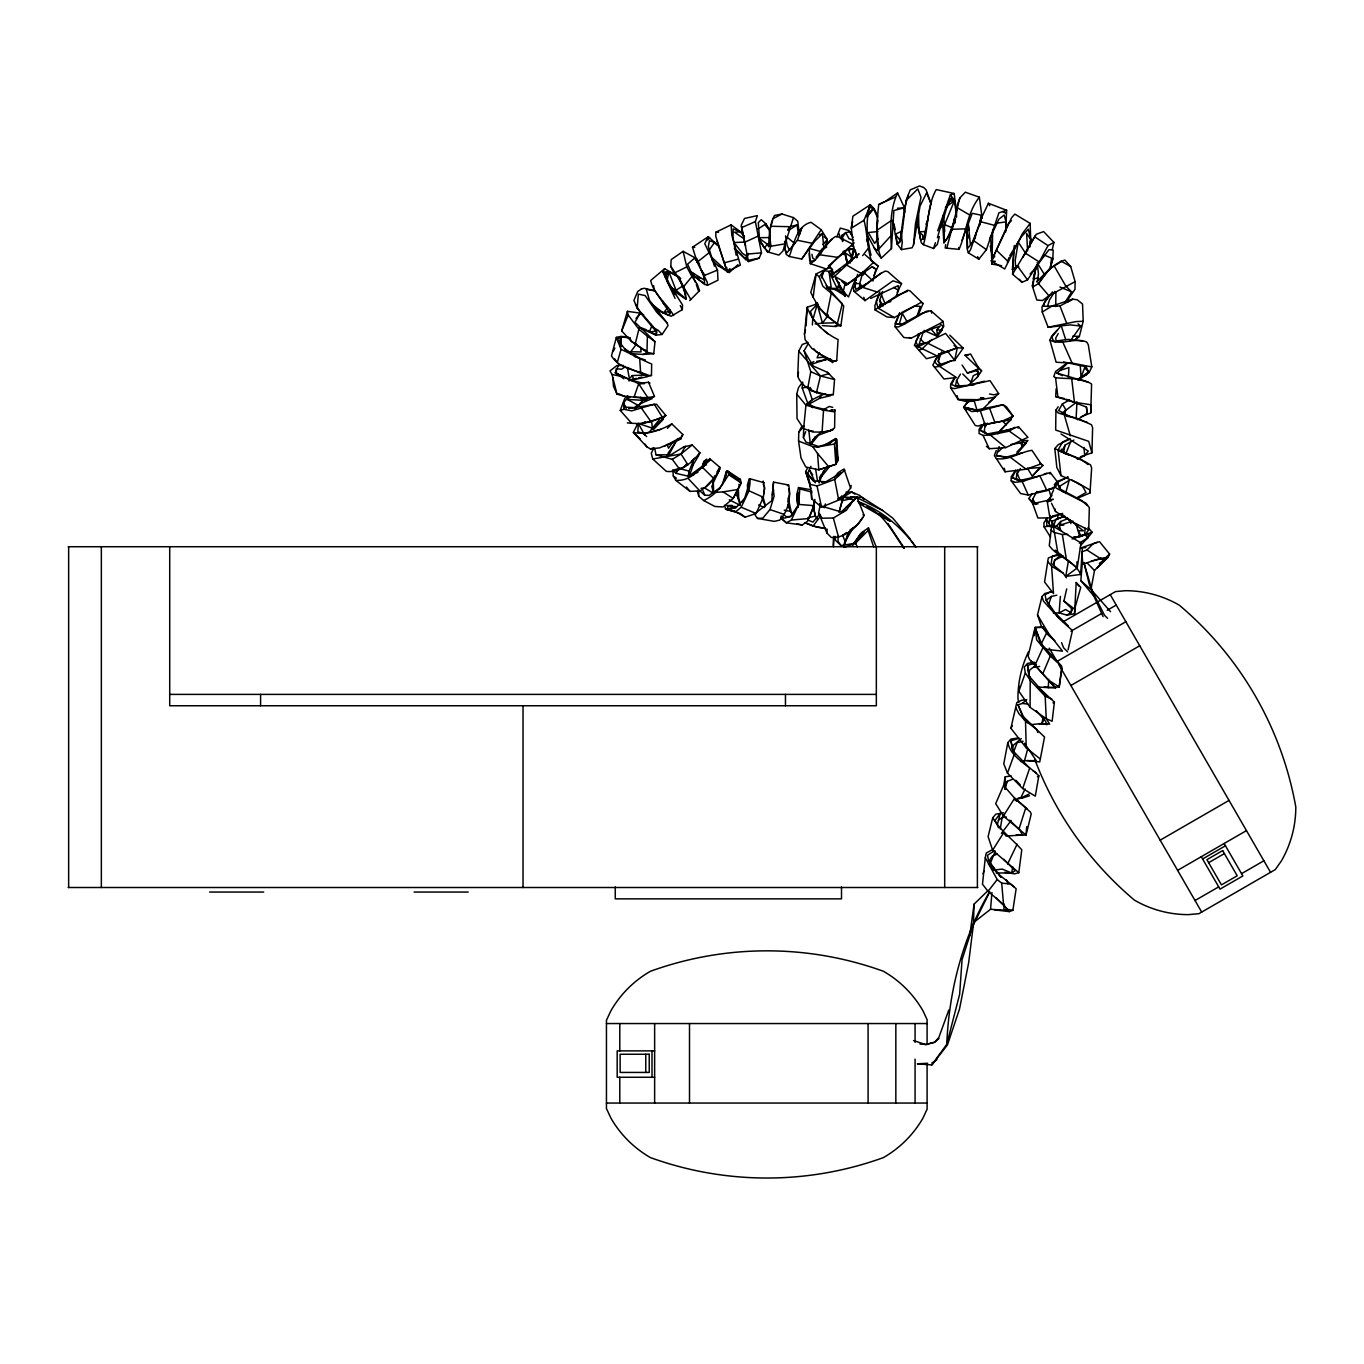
<?xml version="1.0" encoding="UTF-8"?>
<svg xmlns="http://www.w3.org/2000/svg" width="1364" height="1364" viewBox="0 0 1364 1364"><rect width="100%" height="100%" fill="white"/><g stroke="black" fill="none" stroke-linecap="round" stroke-linejoin="round"><path stroke-width="1.5" d="M722.511 484.101L726.381 471.313L727.524 470.938L740.379 479.361L741.163 482.941L733.167 498.44L723.073 506.982L714.838 506.453L703.671 500.537L698.743 496.274L698.76 490.375M838.076 536.205L838.059 541.372L840.991 545.583L855.467 543.196L868.186 530.46L868.459 527.885L861.554 532.676L852.602 545.225L860.616 533.904L864.384 531.721L855.467 543.196L844.248 547.407M867.01 234.54L877.035 252.903L881.246 258.154L891.442 248.606C890.453 230.056 889.533 210.039 897.58 192.955L904.656 208.146M918.245 314.811L923.07 303.558L921.229 302.331L894.29 317.607L886.992 316.96L874.938 309.833L874.955 305.348L879.405 294.095M1035.361 663.228L1027.518 665.325L1029.189 676.203L1041.431 690.167L1054.389 702.102L1052.138 721.232L1046.239 718.709L1030.093 707.353L1030.212 680.261L1025.353 672.946L1024.296 667.098L1027.484 663.433L1034.304 662.137M1026.802 699.732L1022.301 703.415L1018.004 704.898L1023.375 716.731L1044.551 737.037L1039.743 761.913L1027.143 760.515M833.438 536.939L833.353 546.811L834.052 536.359M744.505 236.654L740.482 231.795L731.121 224.872L715.844 232.221L715.793 236.381L727.148 271.555L729.28 272.527L737.958 264.667M1012.582 274.215L1036.35 234.216L1043.613 231.607L1053.912 242.383L1048.012 245.622L1039.266 261.99L1027.535 279.927L1021.943 282.229L1012.582 274.215L1013.844 252.289M1055.736 306.61L1055.907 291.777M1058.208 406.762L1055.924 410.121L1055.668 430.052L1088.711 441.356L1091.933 452.831L1080.459 456.735M967.059 229.442L967.195 249.066L968.338 252.852L978.875 259.177L986.428 249.646L998.908 212.835L1006.649 210.295L1005.711 229.868M1030.093 707.353L1018.874 691.275L1018.942 686.092M1053.383 613.05L1059.129 612.879L1066.887 615.113L1074.542 613.8L1076.196 582.547L1080.748 587.355L1074.627 609.128L1063.937 600.978L1066.699 588.873M749.365 486.846L749.433 482.873L744.573 498.576L742.067 501.935M1033.128 280.865L1032.719 286.969L1038.498 283.644C1044.568 273.618 1053.366 263.559 1064.858 260.081L1070.689 266.509L1075.122 281.649L1074.985 289.356L1066.034 302.365M1080.97 416.873L1090.74 412.968L1090.893 404.784L1074.44 402.244L1055.702 396.634L1056.111 388.791M646.962 375.884L651.463 375.475L651.668 364C641.182 359.721 631.617 354.094 621.029 349.355L616.34 337.385L621.097 336.362L628.531 337.164M643.655 314.845L639.904 313.635L634.959 322.245L654.993 341.597L653.765 353.702L646.996 352.321L647.371 336.192L638.881 329.253L628.207 315.067L627.406 311.333L641.711 313.345M824.981 444.886L835.603 438.56L836.609 439.396L838.161 460.265L835.876 464.289L818.775 469.83L805.783 466.982L800.992 457.946L798.571 441.066L798.775 432.149L801.913 426.097M809.278 253.67L810.267 263.661L826.823 269.1L837.769 257.353L852.722 244.207L853.693 247.293M982.285 409.626L994.885 397.231L967.298 401.851L958.057 399.482L950.589 387.649L950.674 384.034L954.101 378.237M1001.619 265.707L991.952 264.07L992.702 229.544M1050.127 515.541L1049.069 523.674L1050.792 526.265M1091.933 452.831L1092.615 427.75L1091.439 424.698L1077.731 418.595L1058.191 412.985L1055.924 410.121M835.876 464.289L836.609 439.396L834.427 444.016L835.876 464.289L818.775 469.83L817.565 453.513L812.671 446.574L798.571 441.066M1078.907 535.592L1085.215 534.893L1088.694 529.744L1089.342 507.698L1086.221 503.367L1056.299 488.21L1054.321 484.749L1056.844 481.68L1068.165 476.974L1057.168 482.498L1059.777 489.182L1060.135 485.959L1069.223 480.316L1065.557 493.512M1005.66 232.05L1005.967 221.889L1004.228 215L998.942 219.144L989.463 239.229M927.656 1063.272L917.307 1063.818L931.885 1064.926L947.434 1044.926L959.455 1009.241L968.662 962.711L973.436 924.263L974.067 904.161L988.235 890.402M1005.541 789.364L1005.2 776.849L1011.167 775.928M981.449 220.286L971.952 243.201L967.588 248.418L966.735 225.452M835.74 278.273L845.237 296.534L844.367 291.947M991.952 264.07L990.622 235.836M656.237 309.526L671.105 316.278L682.341 309.628L682.512 304.922L671.429 287.514M818.963 446.625L805.971 442.089L803.379 437.401L803.72 428.211M807.965 344.137L804.078 350.736L813.217 366.063L827.419 372.321L834.563 379.533L833.285 394.639C819.713 395.748 803.174 389.848 797.701 376.311L798.741 351.128L802.288 344.461L807.948 342.415M843.037 512.131L846.055 507.476L856.95 497.178L864.162 515.404C857.598 526.964 845.339 538.286 831.29 537.484L826.942 533.051L827.113 529.096M854.12 500.588L850.778 498.678L850.863 496.769L862.133 497.349L882.661 510.528L892.789 518.132L910.146 538.865M620.296 345.808L620.722 336.806L630.338 338.067M1051.508 503.282L1055.514 511.466L1070.229 520.809L1085.045 528.209L1084.755 534.211L1080.97 536.359L1073.485 537.041M985.302 857.751L982.489 884.213L988.065 891.34L1003.546 904.605L1007.314 909.328L1012.872 910.299L1016.146 888.714L1010.417 884.008L1001.705 883.139L997.203 879.558L985.302 857.751L986.257 853.012L991.355 850.266M659.596 419.328L652.35 428.177L638.284 423.42L637.858 431.808L643.706 433.599L646.655 436.548M684.421 288.537L679.204 277.932L672.981 271.18L670.815 266.406L671.156 259.637L683.125 251.334L697.055 258.921L704.404 278.103L704.523 283.797L691.105 274.028M1076.111 418.68L1076.861 404M1032.719 286.969L1035.924 267.054M1068.37 377.981L1068.933 367.598L1060.152 370.394L1056.912 373.088L1062.42 375.714M648.906 397.197L645.735 400.505L643.109 397.862L642.274 401.05L635.232 408.791L641.506 403.13L652.077 398.663L624.337 396.242L617.005 394.179L613.459 386.183L612.828 377.692M806.107 325.825L807.181 307.258L816.746 303.984M891.442 248.606L893.863 210.533L903.667 207.976L904.792 211.949M931.885 1064.926L946.769 1044.295C948.952 991.116 962.558 938.006 989.548 891.8M1038.004 687.013L1048.251 687.661L1048.763 679.272M836.729 360.505L838.076 339.568C824.623 333.157 812.279 321.631 807.181 307.258L804.47 334.044L805.118 339.67L811.819 348.4L820.156 354.197L833.711 361.187L836.729 360.505L832.569 361.972M900.956 240.695L906.139 200.406L910.231 189.886L919.472 185.964L923.428 187.397M1060.493 525.311L1060.732 521.457L1067.961 518.61M1067.603 576.171L1080.646 574.432L1082.3 548.908M1078.225 497.962L1090.006 492.933L1091.643 468.023L1090.552 464.936L1085.267 461.731L1054.798 448.586L1058.294 444.596L1069.836 439.14M796.729 394.06L797.036 418.646L803.601 428.569L812.791 432.013L822.066 432.115L823.549 410.138L805.936 405.176L796.729 394.06L798.554 387.529L802.697 382.073L802.22 388.058L807.948 403.795L812.756 407.648M772.57 220.508L769.586 231.147L768.512 246.696L770.353 242.945M780.651 518.081L786.346 522.838L791.342 520.059L798.707 504.407L799.781 488.909L798.486 487.511L796.712 494.962L797.957 507.067M1017.527 470.324L1016.282 477.741L1017.953 480.298L1020.801 480.844M754.258 513.802L757.497 518.422L774.36 521.355L779.714 520.11C788.324 511.108 791.205 497.025 788.614 485.038L773.558 482.106L771.734 500.776L755.758 512.932M812.347 324.956L812.791 319.04L810.489 311.384L817.275 304.325L822.458 323.183L833.916 322.808M656.698 330.736L637.227 308.281L638.301 294.13L645.138 295.562L656.476 311.862L667.115 322.961L668.036 325.502L662.086 334.47L656.016 335.135L639.017 327.548M839.815 291.606L840.207 286.508L835.092 289.56L826.737 288.111L837.189 288.503L839.815 291.606L843.378 292.254M1060.357 596.426L1059.129 612.879L1065.523 609.52L1070.996 612.658L1072.479 609.367L1063.937 600.978M1026.7 826.737L1026.035 835.075L1016.078 835.075M1103.101 616.647L1093.86 596L1080.851 580.655L1082.198 564.508M969.957 935.534L970.333 931.373L975.072 921.399L990.537 909.276L991.952 892.55M970.333 931.373L974.067 904.161M892.636 220.337L897.103 243.9L901.434 249.612L912.158 247.771L913.573 244.548L915.483 223.611L921.007 197.269L917.819 188.897L906.139 200.406M648.224 330.531L656.016 335.135L656.391 331.179L649.366 331.964L651.719 326.184M1051.371 259.296L1050.638 267.208L1052.855 258.631L1053.196 250.072L1049.035 249.629L1033.81 269.816M990.537 909.276L1003.768 910.197L1004.33 904.196M763.925 493.768L764.573 487.187L763.243 484.305M772.314 495.115L773.558 482.106M803.601 428.569L805.936 405.176M908.202 195.137L904.588 208.129L899.865 242.298L897.103 243.9L895.995 233.738M1074.542 613.8L1074.951 609.708M884.025 201.906L878.706 204.549L876.762 223.73L878.518 249.135L876.95 250.55L873.864 247.566M990.315 434.553L985.933 433.411L984.245 430.666L985.695 423.198M901.434 249.612L902.252 241.922L901.314 234.949M956.181 216.893L957.511 204.412L959.864 197.899L965.337 192.205L979.335 197.2L982.233 218.445M1034.202 635.709L1035.088 627.525L1042.983 626.963M664.967 276.875L665.376 273.124L668.837 271.743L680.807 278.341M843.839 254.488L844.231 250.84L846.72 261.325M724.625 505.362L725.597 509.232L735.759 511.722L741.181 507.203L748.989 490.784L750.302 478.866L749.109 478.934L747.387 485.09L747.83 491.398M1014.253 245.537L1012.378 269.526L1016.368 268.214M1062.863 516.854L1052.224 521.167L1049.24 545.685C1057.714 557.484 1074.849 560.638 1080.646 574.432M843.77 547.203L848.596 532.148L843.753 545.924M646.638 353.464L646.877 351.622L645.325 350.105L646.638 353.464L642.956 354.435L630.236 353.583M1037.271 282.075L1038.481 273.823L1037.339 264.548M1067.603 651.89L1063.579 647.764L1061.584 642.666M688.445 476.428L689.11 471.143L694.327 458.372M979.846 225.026L981.074 215.171L972.242 213.313L961.995 240.32M1064.858 415.474L1065.608 409.405L1062.403 403.88L1069.717 399.942M1004.637 872.278L1014.646 873.847L1018.772 872.704L1021.789 849.84C1012.19 838.945 1000.341 830.471 992.736 817.82L995.805 814.155L1001.346 813.285M934.493 367.121L939.591 366.37L956.386 377.521L943.973 378.987L932.806 365.075L939.216 353.924L938.227 361.324L940.29 364.836M1071.575 608.463L1070.996 612.658L1066.887 615.113M814.871 499.394L814.001 505.652L809.551 516.939M851.869 258.99L854.188 248.828M945.661 244.633L945.184 248.026L959.062 249.356C966.462 232.238 967.229 212.392 979.335 197.2M745.068 517.178L740.141 513.444L725.597 509.232L727.984 508.755L735.759 511.722L745.068 517.178L756.116 513.512L763.346 497.28L764.556 488.687L763.158 481.083M835.126 325.655L840.838 325.911L843.719 305.945L826.107 285.553M1009.769 255.767L1021.568 236.535L1028.388 229.186L1030.69 239.297L1029.547 247.174L1030.69 239.297L1030.161 223.406L1014.833 214.097L1011.559 217.78L991.372 260.967L1004.705 268.981L1022.437 233.568L1030.161 223.406M1047.808 561.559L1051.593 566.179L1053.502 593.579L1044.551 581.985L1048.319 557.961L1056.827 554.705L1061.022 554.671L1054.645 560.263L1053.605 564.099M619.853 342.705L620.722 336.806L617.193 339.159L618.745 342.483M799.202 233.227L797.752 221.258L793.456 217.609L781.981 214.012L774.53 215.461C769.501 224.668 768.75 236.074 770.728 246.287L768.853 252.187L767.421 251.863L760.174 241.189M913.573 244.548L920.018 206.152L926.582 192.87L930.998 203.645L926.088 189.801L923.581 187.448M704.421 276.585L703.909 279.791L690.082 271.334M931.476 201.105L923.667 238.836L920.632 239.808L917.273 221.923M822.304 325.553L836.132 326.593L837.513 324.785L819.321 308.315L813.183 297.284L816.047 273.993L828.46 267.856L832.023 268.623M1006.871 457.486L996.419 455.644L999.215 446.608M826.038 247.106L827.3 239.553L821.213 229.715L811 222.281C796.491 225.878 793.916 244.429 789.279 256.5L801.725 259.058L814.854 241.172L822.407 233.721L823.975 248.64M1000.255 828.937L1002.148 817.582L1004.518 814.99M877.751 216.245L874.136 208.743L870.334 204.719C865.083 221.087 866.924 238.768 871.067 255.187M704.131 487.698L713.082 493.069L712.23 486.147L714.514 475.9M1053.775 565.361L1054.645 560.263L1063.119 555.915M1068.506 560.433L1065.744 576.409L1077.219 568.004L1080.987 542.923L1053.383 526.419L1052.224 521.167M1007.808 742.664C1011.236 758.231 1028.422 765.016 1038.839 775.809L1035.293 796.15L1022.693 788.528L1007.45 773.115L1003.785 763.84L1007.808 742.664L1010.86 739.118L1018.703 737.856M1036.725 264.787L1033.145 279.091L1037.987 277.864M688.24 475.951L689.11 471.143L679.119 468.398L675.981 473.359L672.895 470.256M1047.381 306.73L1049.428 300.063L1054.849 291.385M1091.285 587.816L1083.851 562.377L1089.188 583.877L1093.86 596L1091.285 587.816L1094.491 570.51L1105.795 558.37L1100.322 558.507L1082.692 564.133L1081.976 551.789L1086.938 550.033L1093.11 543.827L1099.503 541.661L1109.614 554.074L1108.045 557.33L1097.355 567.85M807.71 388.28L810.796 371.673L804.078 350.736M1005.2 776.849L1003.58 785.476L995.686 803.618L1003.375 816.013L1026.035 835.075L1031.218 814.001L1030.417 812.074L1014.646 798.196L1003.58 785.476L1005.353 788.614M1056.077 485.567L1056.844 481.68M1012.821 866.924L1011.628 872.994L996.197 872.977M666.928 281.291L668.837 271.743L662.853 272.118L675.061 298.341M1063.426 453.257L1065.079 445.124L1073.826 440.095M840.838 325.911L826.635 316.141L831.273 293.294L822.901 286.287L819.235 276.875L816.047 273.993L810.796 292.442L813.183 297.284M724.386 481.424L726.245 472.66C724.591 485.482 714.975 495.217 703.671 500.537M826.942 533.051L818.588 512.915L820.241 504.919M793.456 217.609L782.902 251.027L778.912 255.085L767.421 251.863M832.586 269.68L831.733 273.772L833.37 277.455L858.587 253.857M852.671 221.599L851.289 228.197L853.728 248.06L857.325 257.063M1033.537 278.887L1035.617 268.981M1049.922 474.024L1050.246 472.507L1022.182 481.492L1015.072 482.293L1011.201 480.759L1011.184 476.82L1015.566 470.29M797.701 376.311L798.537 372.338M1039.777 758.606L1026.222 747.881L1010.894 728.24L1016.794 702.631L1021.875 700.141L1025.933 699.92M1043.136 717.566L1041.857 723.551L1031.389 724.608M947.349 350.906L954.63 360.352L957.323 347.786L945.542 333.396L918.194 346.729L914.46 345.177L919.933 333.379M807.539 468.023L805.63 471.586L807.488 473.649L810.097 484.373L811.716 498.9L821.537 507.118L838.707 500.094L846.157 493.7L850.607 488.159L851.187 485.465M946.769 248.316L959.864 197.899M850.13 263.15L853.421 248.964L849.005 248.436L828.323 266.014M974.97 238.734L976.266 232.886M787.812 501.884L789.586 494.041L788.972 488.892M997.391 824.402L1000.375 813.251L1003.631 812.825M1052.309 249.407L1053.912 242.383M1068.08 649.827L1072.292 631.242L1071.575 629.776L1059.981 619.358L1043.511 601.217L1041.994 596.597L1044.858 593.459L1051.508 591.857M651.463 375.475L649.281 375.663C636.323 369.746 619.733 369.456 611.481 355.919L616.34 337.385M1014.492 754.428L1012.429 749.262L1013.367 745.238L1021.261 738.572M855.995 280.49L855.757 278.137L848.51 296.994L843.31 291.35L845.151 283.337M734.258 248.18L745.699 259.586L746.995 254.079L741.283 225.162L744.522 218.462L757.361 215.614L755.366 221.582L761.47 252.869L759.151 258.171L748.495 261.581L736.679 250.311M939.353 236.501L937.307 244.429L933.522 248.47L923.445 244.668C928.748 226.612 926.719 206.322 936.233 189.579L954.186 193.5L956.181 210.107M816.388 392.849L820.463 375.987L798.741 351.128M937.426 237.762L943.769 215.734M839.713 510.068L843.174 497.059L851.733 492.012L859.661 495.388L864.35 499.531M627.406 311.333L621.694 330.958L631.31 341.273L646.877 351.622M628.668 408.535L656.425 404.136L665.871 415.508L652.333 429.387M1044.892 649.128L1062.471 651.139L1048.422 633.203L1041.482 626.622L1037.51 614.925L1041.994 596.597M804.47 334.044L805.493 329.952M960.426 374.162L956.573 380.522L955.414 386.131L965.149 386.234M992.736 817.82L988.099 836.575L992.617 850.249L1018.772 872.704M646.996 352.321L635.215 343.967L638.881 329.253M837.36 323.49L842.321 303.661L831.273 293.294M872.397 266.85L875.944 269.117L872.977 280.967L862.901 271.538M1070.229 341.034L1080.834 326.064L1070.297 324.888L1048.115 327.224L1042.249 312.032L1052.019 306.03L1072.667 299.193L1077.151 299.739L1082.539 304.019L1083.204 321.256L1079.384 336.362L1075.02 339.926M823.549 410.138L834.325 411.843L834.887 409.66L834.598 427.989L829.892 430.734L822.066 432.115M1029.939 677.874L1028.695 674.157L1029.769 669.963L1036.487 664.797M946.769 1044.295L959.642 994.288L962.046 959.745L973.436 924.263M862.389 273.55L859.763 283.61L859.491 288.367L861.059 288.145M923.258 332.083L918.194 346.729L937.102 355.97L957.323 347.786L963.206 348.161L954.63 360.352M1020.647 761.47L1024.534 760.703L1027.723 748.802M825.68 245.332L827.3 239.553L824.146 236.739M1043.204 627.44L1035.088 627.525L1028.115 656.084L1029.53 659.392L1055.566 687.985L1044.125 686.927M836.899 236.893L840.275 228.078L848.885 230.499L851.767 235.085M853.796 251.624L851.682 257.012L848.544 250.072L849.005 248.436M621.029 349.355L617.244 362.619L614.397 358.544M812.671 320.267L817.275 304.325M940.836 227.856L946.821 207.277L951.202 198.24L954.459 200.593L956.624 216.876M884.98 304.308L879.541 305.178L880.837 304.922L879.678 300.455L882.542 291.504M990.042 863.906L995.311 851.255M983.001 873.881L983.938 870.761M824.214 507.766L825.373 503.947M757.497 518.422L762.868 518.098L769.995 509.573L774.121 496.155L772.979 486.965L773.524 490.887M968.559 385.108L977.323 377.299L978.619 373.054L977.715 370.411L967.383 373.037L962.097 365.058M968.338 252.852L970.537 249.765L981.756 216.654M656.016 335.135L656.902 332.305L640.603 313.004L635.573 304.274M1049.155 270.328L1052.855 258.631L1043.699 254.88M797.974 507.238L796.798 496.24L798.025 492.37L798.707 504.407L790.626 516.479L783.976 518.218L781.043 515.967M799.56 234.608L801.827 227.549L797.411 240.286L786.875 252.817L785.187 250.243L784.624 241.309M917.222 315.817L920.24 306.354L914.289 306.15L901.843 312.424M702.272 466.761L704.012 461.39L706.825 459.139L703.858 464.749M900.769 233.21L902.508 227.788M954.186 193.5L950.401 194.711L937.716 230.806M933.522 248.47L935.38 242.707M1018.959 829.124L1025.66 808.204M702.358 466.539L704.012 461.39M924.042 330.395L937.324 336.379L941.825 330.378L943.07 326.542L939.847 323.558L911.101 338.221L903.838 337.488L895.159 326.831L895.057 323.507L899.78 312.765L895.739 323.643L901.229 324.734L899.643 322.978L902.354 313.498L907.213 321.921M1018.073 428.211L1018.55 426.796L1027.927 437.315L1005.677 447.631L989.241 448.739L986.36 446.284M1004.774 789.227L1007.365 781.316L1012.378 779.338M951.049 232.34L955.533 218.82M1048.2 605.804L1051.303 596.443L1056.827 595.198M821.554 277.864L824.027 270.618L833.063 272.033M689.332 476.121L693.253 464.647L698.777 455.406L691.463 461.066M819.031 483.009L823.634 471.279L827.283 466.59M1022.693 788.528L1029.684 768.12L1013.009 750.916L1010.963 740.788L1018.738 738.418M629.077 379.567L644.388 383.659L638.693 383.744L633.987 397.333L647.883 397.742L654.481 396.395L648.497 382.21L638.693 383.744L615.249 372.832L618.455 365.313L623.604 365.467M881.434 273.022L866.669 283.644L855.859 289.39L854.546 283.49L857.7 274.3M868.203 210.857L869.499 207.192L873.557 208.76L877.785 218.018M1018.874 691.275L1025.353 672.946M941.654 351.861L938.227 361.324L941.313 365.347M1058.106 554.313L1053.383 526.419L1056.009 519.19L1063.732 516.547M948.798 1010.059L938.858 1037.39L934.647 1042.352L925.696 1044.466L919.984 1044.057M878.075 220.133C875.671 232.323 876.421 246.475 881.246 258.154M1007.45 773.115L1014.168 754.735M641.506 403.13L642.274 401.05L640.671 397.248M839.013 512.455L843.174 497.059L857.172 497.707L882.661 510.528M1080.237 365.092L1081.072 377.265L1088.54 371.878L1086.17 366.831L1084.602 367.803L1081.072 377.265L1077.782 379.516M667.354 455.491L668.513 452.388M896.182 296.329L898.433 290.396L898.211 285.605L870.675 298.426M1007.28 262.331L1009.155 257.404M996.249 450.529L994.339 455.542L1005.012 471.791L1026.171 469.199L1041.09 463.879L1042.949 465.414L1032.429 475.814M1048.37 501.799L1053.554 490.017M839.389 282.808L837.189 288.503L829.056 271.538L832.313 270.447M1013.469 752.246L1017.186 742.613L1023.119 741.3M1065.966 453.649L1070.604 441.783M810.966 466.317L807.488 473.649L813.234 480.963L825.868 481.782L841.145 472.797L838.331 475.934M915.858 226.918L917.426 223.014M879.916 291.93L876.285 300.915L877.87 307.991L894.29 317.607M780.72 517.348L786.346 522.838L802.22 524.97L807.386 521.457L814.001 505.652L798.707 504.407M876.95 250.55L878.126 247.617M877.768 248.845L879.064 245.639M621.694 330.958L628.207 315.067M803.379 437.401L805.732 431.655M942.388 219.621L943.905 242.792L947.929 237.046L955.431 218.717M871.63 261.445C867.061 248.197 867.589 233.977 863.992 220.286L869.499 207.192M1078.037 380.368L1089.12 372.56L1091.814 366.916L1072.155 363.131L1056.128 362.244L1049.905 340.216L1051.593 336.243L1057.066 330.241M1043.085 673.066L1050.297 656.05L1036.691 639.852L1035.088 627.525L1042.676 646.621M653.612 429.387L663.211 419.379L663.074 417.52L641.864 423.71L631.617 423.3L620.262 410.394L624.865 398.186L627.611 395.833M819.406 352.509L817.087 357.845L823.225 357.095L831.017 361.392M995.345 261.308L991.372 260.967L1008.439 223.508L1011.491 220.576M874.017 275.392L878.16 266.202L865.134 254.778M1035.037 665.155L1042.744 648.105M925.986 224.242L928.39 218.956M668.445 455.559L677.311 439.157M1036.214 503.964L1033.162 502.259L1032.838 498.883L1036.879 491.5M741.163 482.941L728.717 474.706L727.524 470.938L741.163 482.941L733.167 498.44L723.125 491.875L715.981 492.387M818.707 481.628L823.634 471.279M1007.604 863.992L1017.118 844.18M653.799 448.023L651.276 453.257L652.742 459.003L666.365 471.381C679.92 473.086 692.008 462.652 699.954 452.848L692.213 444.937L683.466 447.034L670.662 454.911L655.999 454.775L654.805 448.807M1040.903 644.626L1046.495 633.135M1014.884 800.037L1020.613 798.145L1025.131 788.938M637.738 423.675L633.356 432.422C646.57 435.287 660.5 430.393 671.821 423.897L682.835 434.553L680.96 438.356L672.094 443.198L668.513 448.193L667.132 444.34M667.627 280.609L667.149 281.615L665.376 273.124L667.627 280.609L675.419 294.607L668.172 283.235M975.072 921.399L989.735 891.817M694.276 276.193L704.642 284.394L707.524 285.281L717.993 280.2L717.498 270.089L704.762 243.696L708.342 236.654L717.345 244.991M897.188 292.39L901.553 283.644L887.776 271.589L885.27 271.078L880.121 273.823L862.389 287.275L856.95 290.89L853.864 291.282L853.438 288.009L856.217 282.689M919.353 334.333L915.807 341.409L918.194 346.729M665.871 415.508L662.239 417.026L654.208 404.153L631.702 410.871L623.979 409.302L623.536 402.806L628.855 396.447M745.699 259.586L748.478 254.147M662.853 272.118L664.626 268.691L678.931 276.858M613.101 351.503L614.891 348.127M855.45 543.707L860.616 533.904M1065.079 445.124L1062.317 450.325L1061.311 449.199L1065.403 454.076M1017.953 480.298L1012.19 477.502L1015.907 470.529M1044.415 718.76L1041.857 723.551L1046.989 724.642L1045.438 721.13L1036.282 710.695M1006.649 210.295L988.423 203.287L979.761 221.497L995.379 225.572M1048.575 296.09L1041.977 306.883L1042.249 312.032M808.068 404.614L819.9 398.203L821.588 395.1L825.442 393.719M1023.017 257.131L1035.259 235.58M947.929 237.046L952.277 229.254L965.286 228.879M1088.012 527.493L1092.138 532.284L1087.125 538.695M1058.242 333.583L1055.719 338.067L1056.128 341L1068.012 339.414L1082.573 340.966M1062.403 403.88L1058.652 410.53L1069.922 416.6L1087.5 422.431M655.999 454.775L672.264 459.327L681.011 453.99L685.12 446.727M819.44 477.792L821.401 474.348M985.933 433.411L980.153 430.24L984.075 423.334M716.884 472.166L719.732 467.204L709.519 458.56L710.388 459.975C699.903 468.381 691.105 481.56 675.794 480.298L673.287 475.9L673.015 472.132M844.248 543.247L853.114 527.8M759.731 238.717L767.114 244.003L764.658 248.248L768.853 252.187M1010.894 728.24L1012.446 725.614M682.835 434.553L681.25 437.145L668.445 444.187L659.716 447.852L650.406 448.909L646.792 446.812L633.356 432.422L640.193 438.918M1020.408 468.534L1017.288 473.632L1020.255 480.725M851.92 246.27L854.086 242.741M801.725 259.058L821.213 229.715M810.267 263.661C821.333 257.233 824.504 243.389 835.331 236.586L837.905 236.688L852.722 244.207M812.211 441.714L814.257 438.458M992.617 850.249L1003.682 832.62L1005.933 835.996M811.137 443.436L815.143 437.094L821.06 432.32M1003.375 816.013L1014.646 798.196L1027.041 808.647M1065.233 302.024L1071.661 291.896L1065.71 285.928L1054.133 265.878M981.841 425.074L979.062 429.387L979.062 433.496L983.069 435.389L990.383 435.082L1009.241 431.109L1015.106 427.358L1011.918 429.234L987.417 433.974L980.153 430.24M787.659 229.97L789.756 226.697L797.036 224.958L798.656 234.881M939.216 353.924L934.374 361.375L937.784 365.313L941.177 365.006M719.271 489.096L728.717 474.706M702.358 467.852L706.092 463.351L703.671 466.659M675.794 480.298L689.962 491.364L699.868 490.955C709.075 485.908 715.998 477.349 720.175 467.801L719.732 467.204M977.323 377.299L981.569 370.889L977.323 366.37M1053.383 526.419L1056.657 525.839L1060.732 521.457M669.144 451.74L675.589 442.055M849.363 506.078L852.807 500.895L846.396 510.289L833.353 518.013L822.219 518.201L818.588 512.915M985.354 426.523L987.57 423.198M1047.058 518.149L1043.937 522.753L1044.023 526.76L1050.553 537.177M1061.669 514.023L1049.939 517.877L1037.885 517.996L1032.736 503.674L1028.899 498.474L1032.258 493.529M695.964 458.048L699.954 452.848M815.143 437.094L810.301 444.17L808.801 429.831M706.927 462.379L708.598 459.941L703.312 466.982M862.594 517.502L857.786 524.458L849.772 530.204M709.058 250.328L714.48 242.502L719.016 246.509M1052.428 516.052L1050.024 519.514L1052.496 522.702M635.215 408.041L637.38 404.92L627.338 399.413L630.236 396.617M831.989 239.263L821.622 249.578L816.149 257.421L820.634 253.465M991.372 260.967L994.833 256.108M828.357 314.982L822.458 323.183L815.161 323.899M842.236 237.507L845.782 232.596L849.96 231.863L853.08 237.336M1004.944 784.658L1007.365 781.316M955.243 376.958L951.543 384.478L955.414 386.131L973.998 384.938M878.024 238.734L874.614 243.372L868.271 232.545L877.939 231.556M665.291 276.517L668.837 271.743L676.05 290.259L685.904 299.159L685.291 290.31M636.528 343.984L630.782 351.759L641.063 351.929L640.688 347.735M1016.316 454.587L1026.512 442.788L1021.5 442.021L1022.557 446.164L1020.408 443.061M649.094 432.576L652.35 428.177L651.719 421.817M804.521 522.617L813.08 526.061L820.139 516.632M1000.375 813.251L995.072 820.327L998.567 827.76M1061.38 261.479L1049.547 268.93L1038.498 283.644L1048.933 295.749L1075.122 281.649M997.885 433.752L1013.094 416.19L1006.581 406.932L1003.171 404.75L980.307 410.769L971.679 411.57L963.632 407.12L967.264 402.414M834.274 477.724L838.144 472.66L844.009 468.96L850.607 488.159M1001.432 833.319L1011.15 820.565M819.235 276.875L824.027 270.618L821.503 275.852L828.46 288.759M950.418 234.267L943.905 242.792L944.621 224.634L943.223 215.341M1052.445 291.913L1044.534 302.194L1043.596 306.252L1059.964 305.979L1072.667 299.193L1067.483 302.16M862.645 255.631L867.828 248.913M672.452 470.358L684.063 467.119L686.552 463.896M925.44 235.819L922.865 239.126L922.593 235.034L918.961 231.744L917.955 223.56M988.065 891.34L997.203 879.558M1045.114 301.052L1048.831 296.278M832.33 362.636L830.369 358.868M1077.27 459.259L1084.704 455.61L1088.302 451.109L1060.97 433.974M866.941 217.012L873.557 208.76L868.936 212.682M914.46 345.177L918.773 350.139L921.74 349.218L932.038 339.431M635.999 318.494L639.904 313.635M840.838 499.957L843.174 497.059L854.154 500.077M821.111 476.991L829.772 466.386M810.489 444.971L818.536 435.15L832.978 429.796L825.084 431.928L821.111 431.672M683.125 251.334L686.774 266.884L691.94 276.551L683.671 286.593L685.904 299.159L672.299 289.918M658.249 310.071L663.364 312.987L667.439 308.076M1000.136 430.393L1011.304 419.413L978.09 425.994L975.311 425.534L963.632 407.12L968.883 400.931M819.781 514.092L812.927 522.071L807.607 520.008M792.245 246.338L794.496 243.764M798.775 432.149L804.01 426.148M1030.127 273.993L1032.582 271.197M822.85 244.531L827.3 239.553M1048.012 499.94L1051.985 495.49M865.458 272.323L862.866 275.204L861.349 273.09M878.058 249.885L890.828 235.87M930.879 328.929L937.324 336.379L936.915 329.628L940.239 325.996L924.195 331.725M839.048 498.9L841.81 495.916M1081.158 544.867L1087.637 537.842L1088.66 534.177L1074.491 537.518M937.545 334.282L943.752 326.49L943.104 321.478L930.998 310.856L926.514 311.231L904.434 324.155L898.416 326.934L895.159 326.831M744.573 498.576L735.861 507.783L727.984 508.755L727.251 505.618L732.059 505.362M644.524 373.992L643.314 375.134L632.316 375.56L629.384 378.612L627.355 367.445M866.276 216.347L873.557 208.76M689.69 300.592L699.493 290.702L697.209 284.07L691.94 276.551M711.275 256.978L727.148 271.555L729.928 268.691M1061.738 413.36L1076.963 401.903M863.037 287.361L866.669 283.644M634.789 407.563L637.38 404.92M667.422 428.313L671.821 423.897M1036.776 281.717L1049.547 268.93M856.95 497.178L841.281 511.943L821.759 506.214M1016.879 452.166L1027.927 440.538L1022.659 440.623L1009.241 431.109M1060.152 370.394L1067.518 363.25M998.38 451.706L1002.438 447.784M897.103 243.9L900.411 240.763L895.381 234.165L902.354 230.993M847.334 492.37L841.827 497.57L837.837 499.053M748.239 253.431L745.903 255.631L742.442 253.329L733.968 242.519L744.591 242.093M841.878 281.325L846.055 285.247L861.451 273.618L873.625 262.331M948.679 200.576L951.202 198.24L945.729 207.652L946.821 207.277M810.932 488.568L805.63 471.586L810.097 484.373L817.036 485.976L834.717 479.429L844.81 470.137M1109.614 554.074L1105.454 557.825L1091.251 561.047M692.213 444.937L681.011 453.99L652.742 459.003M806.209 405.091L812.228 399.703L821.588 395.1M988.815 402.397L998.67 393.667L990.008 380.624L954.203 388.621L950.589 387.649M664.626 268.691L650.696 280.49C653.629 294.692 666.843 303.371 673.628 315.527M846.055 285.247L871.971 266.815L875.944 269.117M973.129 241.854L970.316 244.207L968.184 222.298M938.944 1038.533L934.511 1042.198L925.696 1044.602L913.522 1040.562M684.063 467.119L687.03 464.698M709.672 252.238L697.174 262.195L707.217 282.195L707.524 285.281M806.516 404.221L812.228 399.703L808.664 388.706M675.981 473.359L688.649 476.275L704.421 464.732L706.501 464.902M859.149 253.96L833.489 273.482L840.275 269.526M945.405 207.481L954.459 200.593L950.401 194.711M853.864 291.282L864.998 300.626L892.96 280.813L901.553 283.644M828.971 443.658L834.461 439.6L830.028 443.01L817.292 447.051L812.671 446.574M1048.933 295.749L1042.471 300.523L1036.811 300.012L1032.071 285.195M1067.159 362.926L1055.583 371.52L1053.758 376.515L1055.531 377.675C1067.381 379.243 1081.192 377.18 1091.592 384.051L1090.74 412.968M1037.458 776.849L1038.839 775.809M843.361 534.79L846.567 532.506M870.334 204.719L852.875 216.228L851.289 228.197L863.992 220.286M907.231 291.333L897.819 295.135L874.938 309.833M998.312 820.293L1002.148 817.582L1006.376 816.985M1099.367 563.383L1108.045 557.33M1012.378 269.526L1017.476 265.98L1027.535 279.927M708.342 236.654L692.503 247.242L697.174 262.195L695.742 258.444M641.114 289.185L637.721 291.521L633.919 300.336L637.227 308.281M885.799 201.02L897.58 192.955M1051.303 596.443L1046.205 600.245L1051.593 609.316M877.12 230.192L890.88 220.849M720.124 487.647L709.075 495.388L704.728 495.2L699.732 490.716M1077.577 419.703L1087.074 413.275L1086.562 407.035M625.667 366.49L621.626 369.201L616.153 368.826L616.716 374.759M931.8 1063.05L936.932 1059.726M757.787 229.101L765.903 223.884L769.313 229.527L765.46 225.469M682.648 286.014L676.05 290.259L671.105 287.685M788.341 230.499L797.036 224.958M939.847 323.558L943.104 321.478M1079.316 543.145L1087.637 537.842L1085.42 534.756M994.526 850.778L987.502 855.245L988.542 860.565L1000.801 877.052M1076.179 338.391L1079.384 336.362L1072.718 336.209M641.864 423.71L645.274 421.647M787.505 485.703L788.614 485.038M1063.204 621.796L1115.564 591.567L1125.488 590.697A107.466 107.466 0 0 1 1179.28 605.173A342.211 342.211 0 0 1 1295.8 807.011A107.466 107.466 0 0 1 1281.444 860.82L1275.323 869.567L1198.905 913.692L1188.266 914.63A107.466 107.466 0 0 1 1134.473 900.155A342.211 342.211 0 0 1 1034.867 759.629M1070.945 631.225L1101.754 613.425M1107.193 610.288L1116.246 605.07M1125.863 621.711L1056.998 661.472L1049.308 648.156M1070.876 685.495L1139.741 645.752M1160.167 840.156L1229.032 800.395M1177.609 870.368L1246.474 830.608M1202.588 858.979L1225.452 845.782M1208.64 862.679L1224.378 853.591M1195.017 900.53L1218.7 886.856M1241.547 873.659L1263.882 860.769M1076.793 497.809L1086.051 492.506L1082.47 486.147L1071.558 479.872M822.475 410.308L829.21 406.472L832.739 407.376M1052.991 702.886L1054.389 702.102M706.569 240.217L709.996 238.342M895.739 323.643L901.843 324.189L922.132 313.226L928.492 311.418M772.518 218.922L781.981 214.012M670.815 266.406L675.078 272.681L686.774 266.884M652.197 397.521L654.481 396.395M810.676 363.131L813.831 361.596M717.004 241.377L727.148 271.555L740.379 265.127L731.854 235.409L731.121 224.872M826.038 359.465L811.307 364.341M1020.613 798.145L1029.002 794.087M821.622 249.578L826.755 247.106M1011.201 480.759L1020.596 493.546L1028.251 495.047L1046.921 490.58L1055.872 486.266M939.591 366.37L951.202 360.812L955.056 360.539M1079.333 378.135L1086.699 374.64M744.556 242.332L758.947 235.733M1003.785 420.453L1013.094 416.19L1003.171 404.75M1069.99 438.611L1062.573 442.021L1058.072 449.984L1060.936 475.593L1077.628 482.822L1089.802 489.932L1090.006 492.933M878.706 204.549L895.176 197.115M841.281 511.943L844.691 510.426M883.224 305.621L877.87 307.991L907.537 290.259L909.993 290.839L923.07 303.558M741.675 227.6L755.366 221.582M664.353 446.164L681.182 438.85M1043.682 474.519L1046.802 473.138M636.783 424.051L651.071 421.766L662.239 417.026M917.563 334.402L925.986 331.367M704.182 275.579L717.498 270.089M997.442 854L992.412 856.046L989.94 859.542L990.52 864.333L993.793 868.033M707.439 461.015L710.388 459.975M996.453 458.628C1009.036 460.623 1019.863 452.064 1031.951 450.325L1041.09 463.879M967.383 373.037L978.977 368.689L981.569 370.889M994.424 909.856L1009.343 911.595L1012.872 910.299M1072.104 538.985L1092.138 532.284M819.27 234.847L822.407 233.721M688.649 476.275L693.969 474.399M938.483 354.316L957.323 347.786L954.05 345.518M979.778 425.483L1011.304 419.413M628.719 380.829L647.968 376.549L628.429 367.956M683.466 447.034L685.853 446.233M937.784 365.313L951.202 360.812M1038.021 503.845L1032.736 503.674L1053.161 499.173M660.67 429.336L643.706 433.599M1029.53 795.741L1022.079 798.162L1018.09 798.059M1060.254 529.403L1059.555 525.293L1072.957 521.031M650.406 448.909L653.697 447.869M884.111 303.575L890.845 301.563M620.262 410.394L623.979 409.302M1097.253 542.241L1080.373 548.106L1085.88 547.527M663.364 312.987L667.593 311.742L670.099 313.413L669.025 315.425L663.364 312.987L652.026 304.325M1049.939 517.877L1047.16 501.151L1052.667 499.531M814.888 260.336L811.631 261.257L809.653 260.371L809.312 248.418L821.145 251.675M1018.55 426.796L1003.324 431.126L1007.399 431.331M641.233 289.083L644.217 288.264L655.266 290.924L646.28 289.304L649.537 300.387L667.115 322.961M996.419 455.644L1006.632 457.025L1022.574 452.695M810.796 371.673L820.463 375.987L828.698 373.77M1053.11 515.933L1062.641 513.41M724.864 262.655L738.384 259.126M937.102 355.97L926.429 358.715L918.773 350.139M848.988 261.53L852.21 260.712M901.843 324.189L905.253 323.336M970.247 384.733L984.518 381.187M1023.511 442.345L1010.741 444.545M841.503 500.946L850.778 498.678M819.9 398.203L830.557 395.696L812.177 390.871L809.312 388.211M638.523 377.879L641.898 377.078M630.458 379.755L636.511 378.34M1001.977 404.92L976.419 410.018L963.632 407.12L966.36 410.07M920.001 343.984L926.003 342.603M807.846 517.774L815.399 516.052L817.411 519.326M1012.19 477.502L1019.283 480.622L1039.897 475.9L1046.921 490.58M848.544 250.072L853.421 248.964M1036.504 492.251L1054.184 488.363M964.928 355.254L970.605 354.026L978.977 368.689L964.928 355.254L968.491 354.896M1048.115 327.224L1076.094 321.58L1083.204 321.256M1044.023 526.76L1053.264 525.72M1049.905 340.216C1061.823 345.962 1074.61 336.891 1086.75 342.057L1088.302 344.802L1091.814 366.916M802.22 388.058L808.068 386.882M749.211 260.132L759.151 258.171M1061.022 554.671L1052.19 556.307L1051.269 563.366L1063.221 573.272L1066.409 577.79M817.292 447.051L834.427 444.016M727.984 508.755L736.236 507.34M784.402 243.934L770.728 246.287L769.586 231.147M816.661 361.341L826.328 359.687M1033.69 667.405L1039.658 666.416M645.735 400.505L627.338 399.413M723.125 491.875L737.327 489.591M701.028 488.346L704.813 487.783L715.776 476.224L719.698 469.267L713.338 482.668L713.645 493.001M830.284 410.394L833.234 409.95L831.665 409.694M996.487 223.236L1005.967 221.889M827.3 287.412L831.102 286.883L829.056 271.538M653.765 353.702L642.956 354.435M992.907 870.249L1002.25 869.073L1011.628 872.994L1015.123 870.778L1003.819 859.303M1053.23 591.891L1049.393 592.3L1045.063 594.755L1046.205 600.245L1058.413 617.67M948.526 201.173L954.459 200.593L944.621 224.634L952.089 227.686M821.674 482.191L825.868 481.782M1025.745 468.773L1039.914 467.494L1032.326 476.394L1027.467 468.176M791.342 520.059L808.801 518.508M1048.251 687.661L1059.197 686.962L1061.993 668.275M761.47 252.869L746.995 254.079L748.495 261.581M744.062 236.125L740.482 231.795L734.565 232.187L743.823 238.7M790.626 516.479L786.329 516.751L783.737 514.637M1006.854 836.013L1022.591 835.007L1019.624 829.806L1009.599 820.173M1059.555 525.293L1063.784 525.089M1051.098 530.067L1053.673 532.318L1062.351 534.518L1067.773 534.279M897.41 208.249L903.667 207.976M1006.632 457.025L1010.23 456.923M846.004 492.165L851.733 492.012L854.836 494.075M918.603 215.529L918.961 231.744L925.338 231.59M975.567 399.618L958.057 399.482L957.119 395.662M694.941 472.609L697.839 472.558M620.569 365.45L616.988 365.501L609.998 370.906L612.027 374.503L617.005 394.179M1019.283 480.622L1024.722 480.52M1047.16 501.151L1050.962 501.099M759.816 237.677L769.194 237.575M1003.768 910.197L1007.314 909.328L995.873 897.478M1024.534 760.703L1036.231 760.635L1024.552 743.244M68.2 546.725L977.835 546.725M169.716 694.395L876.336 694.395M68.2 887.504L977.835 887.504M209.63 892.056L263.712 892.056M414.11 892.056L468.193 892.056M606.451 1023.546L927.094 1023.546M654.635 1050.877L617.176 1050.877L617.176 1077.27L654.635 1077.27M606.451 1103.05L927.094 1103.05M1052.019 306.03L1057.151 306.082M770.848 226.254L789.756 226.697M854.546 283.49L859.763 283.61L862.287 286.491M715.844 232.221L718.572 232.306M987.417 433.974L992.907 434.161M692.503 247.242L694.719 247.378M636.732 407.785L624.865 407.12L623.536 402.806L626.229 408.399M830.932 394.486L833.285 394.639M809.193 430.871L813.166 431.126M637.636 372.099L640.756 372.372M1066.477 416.293L1069.922 416.6M627.304 422.874L631.617 423.3M1053.059 526.862L1046.972 526.146L1046.41 518.883L1049.069 523.674M727.251 505.618L736.458 506.743M1022.301 703.415L1027.927 704.114M819.917 254.812L837.769 257.353M1039.18 723.687L1049.632 724.114L1046.239 718.709L1045.182 696.288L1030.212 680.261M1018.755 266.662L1015.583 266.202L1015.191 260.575L1018.243 242.127L1025.899 253.721M936.915 329.628L941.825 330.378M825.68 528.55L816.712 527.101L804.794 522.668M826.874 409.882L814.768 407.069L807.948 403.795M1045.182 696.288L1051.797 699.05M834.563 379.533L820.463 375.987M798.486 487.511L809.977 489.591M1058.481 340.744L1062.403 341.494M980.648 397.572L984.041 398.22L968.628 401.493L965.644 399.976M813.08 526.061L825.408 528.448M784.266 510.187L790.489 511.381L792.859 514.893M989.497 394.008L993.691 394.827L998.67 393.667M612.027 374.503L620.944 376.311M797.411 240.286L811.512 243.167M1063.579 361.937L1086.17 366.831M694.242 276.824L700.244 278.137M1055.702 396.634L1064.5 398.578M796.832 523.793L802.22 524.97M634.311 356.413L645.445 360.062M737.941 478.764L740.379 479.361M963.632 407.12L976.709 410.411M799.781 488.909L811.751 492.08M750.302 478.866L764.3 482.771M1056.912 373.088L1088.267 382.295M862.389 287.275L877.819 292.186M769.995 509.573L784.385 514.484M1088.046 464.51L1080.646 459.191L1058.072 449.984L1061.55 452.268M624.337 396.242L618.71 393.736M1005.779 910.317L1009.343 911.595M714.48 242.502L709.433 240.661L708.342 246.56L714.463 266.151M909.157 337.488L911.101 338.221M853.608 240.388L848.937 238.632L845.782 232.596L842.082 235.239L842.458 241.479M633.067 381.323L615.249 372.832L623.911 378.783M1066.324 399.277L1086.358 407.086L1087.074 413.275M641.455 327.872L646.536 329.866M740.482 231.795L733.235 228.879L732.962 237.421L736.185 255.221M699.493 290.702L698.18 290.174L696.288 284.309M857.53 501.458C880.53 509.232 901.434 527.322 915.875 546.896M1059.913 287.003L1071.661 291.896M1085.045 528.209L1088.694 529.744M712.025 260.217L717.993 265.571L722.426 267.412M741.181 507.203L756.116 513.512M758.589 504.953L764.266 507.51M748.989 490.784L763.346 497.28M862.935 514.859L864.162 515.404M928.628 343.66L945.542 352.117M729.246 499.787L740.26 505.345L737.157 495.439L736.816 489.54M1002.762 211.625L1006.376 213.5M673.543 289.986L677.243 291.93M1057.168 482.498L1060.595 489.335L1081.891 500.605L1087.313 505.601M859.115 503.469L890.249 521.321L879.03 513.768M814.768 259.313L812.825 258.273L811.938 254.301M653.68 327.82L658.249 330.327L662.086 334.47M859.832 502.77L863.395 504.731M866.941 506.692C884.707 514.62 893.147 533.529 904.11 548.396M1060.902 261.07L1070.689 266.509M835.194 276.636L847.931 283.882M832.841 361.989L816.047 351.69L813.967 348.877M846.26 264.872L861.451 273.618M957.664 207.925L969.548 214.898M1051.593 566.179L1063.221 573.272M648.497 382.21L649.98 383.113M835.092 289.56L844.248 295.221M717.993 265.571L729.28 272.527M617.193 339.159L624.627 348.741L638.147 357.334M893.608 287.395L898.433 290.396M1086.938 550.033L1100.322 558.507M1025.063 252.954L1039.266 261.99M1050.024 681.113L1059.197 686.962L1061.84 666.45L1050.297 656.05M691.548 272.357L694.89 274.505M726.381 471.313L734.633 476.633M1034.696 236.807L1048.012 245.622M843.071 251.419L851.613 257.097M1033.145 770.796L1036.18 772.825M1039.726 463.231L1042.949 465.414M1061.073 513.734L1065.523 516.786M635.215 343.967L631.31 341.273L629.827 337.948M789.279 256.5L786.176 254.352L784.488 245.537M973.76 240.729L986.428 249.646M988.576 864.06L999.062 874.631L1014.253 886.89M647.371 336.192L654.993 341.597M645.053 375.185L640.534 371.895L639.767 359.619M1010.383 457.349L1026.171 469.199M1015.737 707.592L1018.993 713.815L1025.506 720.908L1036.793 729.416L1037.868 732.553M673.287 475.9L676.391 478.252M1077.986 323.814L1080.834 326.064M871.715 260.984L878.16 266.202M1055.19 550.152L1077.219 568.004L1076.878 561.9M1030.979 660.688L1055.566 687.985M990.383 435.082L1005.677 447.631M827.419 372.321L829.551 374.077M787.045 237.131L794.752 243.593M823.805 330.327L828.306 334.129M1054.866 640.756L1048.268 635.181L1042.59 627.696M1080.851 580.655L1091.831 590.373L1110.552 611.686M923.445 244.668L921.263 242.724L918.961 231.744M1028.899 498.474L1033.162 502.259M1065.437 452.507L1068.336 455.116M1055.412 342.04L1052.633 339.466L1052.087 336.635L1061.158 325.587L1065.761 339.772M1070.229 520.809L1067.006 517.808L1083.391 530.801L1078.464 530.596L1080.97 536.359M1002.199 420.828L1006.342 424.801M996.862 250.635L1008.132 261.53M840.991 545.583L835.433 540.212L835.365 536.427M949.804 335.152L963.206 348.161M920.171 338.869L924.502 343.08M702.409 467.358L713.901 478.611M1107.551 618.284L1104.55 615.334L1091.831 590.373M1060.595 489.335L1063.409 492.114M1056.64 614.397L1068.387 626.042M962.762 373.941L970.998 382.159L973.265 375.765L978.619 373.054L976.113 370.104M1087.125 562.974L1094.491 570.51M1060.953 665.359L1040.885 643.382M1056.657 525.839L1061.516 530.835M1084.602 367.803L1088.54 371.878M1100.731 557.876L1103.629 560.928M1015.839 780.259L1020.221 784.863M812.791 319.04L820.94 327.633M1048.319 697.413L1041.431 690.167L1043.238 693.475M688.121 478.423L699.868 490.955M1019.283 279.296L1021.943 282.229M699.562 264.105L694.447 258.29L687.627 264.122L695.504 282.467M904.281 548.14L887.981 523.554M807.488 473.649L815.399 482.771L809.483 470.086L812.705 474.843M624.627 348.741L626.963 351.435M815.86 303.354L826.635 316.141M817.565 453.513L828.289 466.232M686.467 487.033L689.962 491.364M653.595 285.588L654.14 289.39L670.099 313.413L669.894 309.935M767.114 244.003L769.04 246.492M1050.246 472.507L1058.311 483.044M999.062 874.631L1001.159 877.393M789.62 250.175L787.164 245.554L785.511 235.836M759.1 239.246L764.658 248.248L760.208 241.445M1076.196 582.547L1078.736 585.94M672.264 459.327L679.681 469.301M879.678 300.455L883.343 305.587M641.131 407.734L651.071 421.766M1030.69 239.297L1026.649 233.5L1027.586 250.959M910.896 540.229L915.568 547.186M701.352 270.072L704.659 274.982M638.693 383.744L647.883 397.742M1023.375 716.731L1027.297 722.784M681.011 453.99L687.933 464.834M1048.422 633.203L1037.51 614.925M1013.009 750.916L1014.969 754.019M645.121 444.153L646.792 446.812M1014.646 798.196L1016.589 801.316M1037.1 262.706L1044.568 274.693M675.078 272.681L690.883 299.534M810.131 387.444L812.177 390.871M1110.228 594.636L1270.549 872.329M1224.139 843.498L1242.877 875.944L1220.013 889.14L1201.275 856.694M1058.924 664.814L1201.701 912.09M835.91 278.427L843.31 291.35M1029.189 676.203L1031.031 679.46M638.284 423.42L644.882 435.269M819.628 503.674L821.537 507.118L817.036 485.976M988.423 203.287L989.735 205.708M770.302 232.409L765.903 223.884L761.265 219.689L758.299 222.639L759.833 243.457M855.467 543.196L857.393 546.964M680.278 305.587L682.341 309.628M650.526 323.865L652.333 327.428M977.613 256.671L978.875 259.177M1060.936 475.593L1056.844 467.46L1054.798 448.586M1032.838 498.883L1035.651 504.492M956.573 380.522L959.966 387.376M829.619 265.588L833.984 274.744M737.157 495.439L740.516 503.708M983.069 435.389L989.241 448.739M1022.182 481.492L1028.251 495.047M1062.88 342.33L1072.155 363.131M1018.004 704.898L1024.211 719.885M881.4 294.726L885.406 304.445M868.459 527.885L875.961 546.248M657.397 310.122L658.778 313.532M842.543 535.029L844.862 540.877M679.204 277.932L685.257 293.465M761.845 497.349L765.443 506.521M703.006 490.767L704.728 495.2M1059.964 305.979L1066.631 323.2M838.775 233.397L840.872 238.819M966.53 231.522L969.293 238.922M989.753 408.706L994.697 422.005M1006.393 879.814L1007.86 883.804M790.489 511.381L787.966 504.527L791.427 512.932L788.17 497.911M863.77 297.267L864.998 300.626M866.549 239.416L868.578 245.162M632.316 375.56L633.595 379.175M817.343 302.689L819.321 308.315M838.161 460.265L836.763 453.07M1035.088 627.525L1040.92 644.524M980.307 410.769L984.961 424.46M662.546 300.796L663.688 304.189M868.186 530.46L873.727 547.117M954.203 219.178L955.363 222.775M1075.991 524.049L1079.913 536.751M930.998 310.856L931.697 313.106M973.998 400.163L977.511 411.809M1048.797 489.096L1051.03 496.598M844.725 251.828L847.897 263.44M1064.431 415.406L1070.314 435.798M762.868 496.462L765.068 504.39M833.353 518.013L838.604 537.331M813.217 505.703L815.399 516.052L812.774 505.703M697.362 491.108L698.743 496.274M796.798 496.24L798.98 504.663M1054.849 508.789L1055.514 511.466M745.597 245.81L741.351 226.612M692.605 461.936L693.253 464.647M893.88 223.645L895.296 229.698M958.636 247.515L959.062 249.356M990.264 246.134L991.611 252.374M845.578 255.614L847.197 263.44M1004.313 468.21L1005.012 471.791M1070.126 519.82L1070.876 523.64M855.228 249.885L856.78 257.83M834.717 479.429L838.707 500.094M1010.963 740.788L1012.429 749.262M712.724 489.182L713.372 493.103M712.23 486.147L713.406 493.291M1062.351 534.518L1066.426 559.632M815.604 469.011L817.565 481.304M943.786 225.367L944.672 231.317M842.884 241.087L842.082 235.239L842.628 240.644M738.981 484.271L739.424 487.579M1027.518 665.325L1028.695 674.157M1055.531 377.675L1057.935 397.35M1071.678 378.646L1074.44 402.244M726.722 267.497L727.148 271.555M1083.954 447.392L1084.704 455.61M1001.705 883.139L1003.546 904.605M968.406 225.93L968.747 230.107M835.603 438.56L835.927 442.703M1057.646 514.978L1057.901 518.883M784.692 245.196L784.914 249.271M620.722 336.806L621.149 346.729M738.418 489.744L738.742 499.974M1025.506 720.908L1026.222 747.881M811.529 490.46L811.716 498.9M814.069 500.741L814.155 509.147M977.391 546.725L977.391 887.504M944.689 546.725L944.689 887.504M927.094 1044.602L927.094 1019.658L922.882 1010.639A107.466 107.466 0 0 0 883.463 971.287A342.211 342.211 0 0 0 650.406 971.287A107.466 107.466 0 0 0 610.97 1010.639L606.451 1020.306L606.451 1108.557L610.97 1118.241A107.466 107.466 0 0 0 650.406 1157.576A342.211 342.211 0 0 0 883.463 1157.576A107.466 107.466 0 0 0 922.882 1118.241L927.094 1109.222L927.094 1065.386M915.074 1023.546L915.074 1042.369M915.074 1059.112L915.074 1103.05M895.841 1023.546L895.841 1103.05M876.336 546.725L876.336 705.751L169.716 705.751L169.716 546.725M868.084 1023.546L868.084 1103.05M841.503 886.941L841.503 898.859L615.266 898.859L615.266 886.941M785.459 694.395L785.459 705.751M689.502 1023.546L689.502 1103.05M654.635 1023.546L654.635 1103.05M652.009 1050.877L652.009 1077.27M645.769 1054.253L645.769 1072.428M619.802 1023.546L619.802 1050.877M619.802 1077.27L619.802 1103.05M523.026 705.751L523.026 887.504M260.592 694.395L260.592 705.751M101.345 546.725L101.345 887.504M68.643 546.725L68.643 887.504M1018.72 702.494A342.211 342.211 0 0 1 1017.936 698.317A107.466 107.466 0 0 1 1028.422 651.89M1222.656 850.59L1206.901 859.678L1221.462 884.878L1237.199 875.79L1222.656 850.59M649.23 1054.253L620.126 1054.253L620.126 1072.428L649.23 1072.428L649.23 1054.253"/></g></svg>
